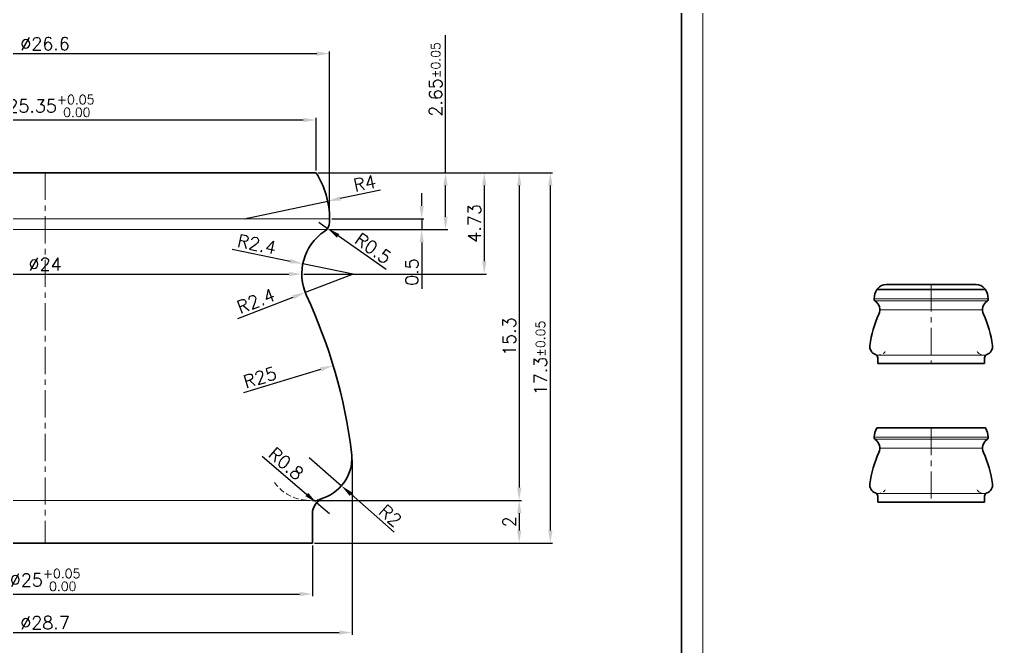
# Model space of a CAD drawing. Extents: x 678 to 1042, y 7 to 427.
# Drawn here: x 815 to 1042.5, y 136.6 to 283.1 of the extents above; entities that cross this region are included whole.
import ezdxf

# ---------------------------------------------------------------- set-up
doc = ezdxf.new("R2010")
doc.units = 0
doc.header["$LTSCALE"] = 0.2
doc.linetypes.add('CENTER', pattern=[50.8, 31.75, -6.35, 6.35, -6.35])
doc.linetypes.add('HIDDEN', pattern=[9.525, 6.35, -3.175])
doc.layers.get('0').update_dxf_attribs({"linetype": 'CONTINUOUS', "lineweight": 15})
doc.layers.get('DEFPOINTS').update_dxf_attribs({"linetype": 'CONTINUOUS'})
for name, color, linetype, lineweight in [('1', 1, 'CENTER', 15), ('2', 2, 'HIDDEN', 15), ('3', 3, 'CONTINUOUS', 35), ('8', 250, 'CONTINUOUS', 15)]:
    doc.layers.add(name, color=color, linetype=linetype, lineweight=lineweight)
doc.styles.add('ROMANS', font='romans.shx')
doc.dimstyles.new('MD1', dxfattribs={"dimtxt": 3, "dimasz": 3, "dimexe": 0.5, "dimexo": 0.5, "dimgap": 0.8, "dimtad": 1, "dimlfac": 0.2, "dimzin": 9, "dimdsep": 46, "dimtxsty": 'ROMANS', "dimcen": 1, "dimclrt": 256, "dimadec": 1, "dimazin": 2, "dimtfac": 1, "dimtmove": 0, "dimatfit": 3, "dimfxl": 1, "dimtolj": 1, "dimtzin": 0, "dimarcsym": 0})
doc.dimstyles.new('MD1$4', dxfattribs={"dimtxt": 3, "dimasz": 3, "dimexe": 0.5, "dimexo": 0.5, "dimgap": 0.8, "dimtad": 1, "dimlfac": 0.2, "dimzin": 9, "dimdsep": 46, "dimtxsty": 'ROMANS', "dimcen": 1, "dimclrt": 256, "dimadec": 1, "dimazin": 2, "dimtfac": 1, "dimtmove": 0, "dimatfit": 3, "dimfxl": 1, "dimtolj": 1, "dimtzin": 0, "dimarcsym": 0})

# ---------------------------------------------------------------- blocks, each defined once
blk = doc.blocks.new('*D2')
at = {"color": 0, "lineweight": -2, "transparency": 16777216}
for p, q in [((758.49, 160.27), (758.49, 148.41)), ((883.49, 160.27), (883.49, 148.41)), ((761.49, 148.91), (880.49, 148.91))]:
    blk.add_line(p, q, dxfattribs=at)
at = {"color": 0, "transparency": 16777216}
for points in [[(761.49, 149.41), (761.49, 148.41), (758.49, 148.91)], [(880.49, 149.41), (880.49, 148.41), (883.49, 148.91)]]:
    blk.add_solid(points, dxfattribs=at)
at = {"layer": 'DEFPOINTS', "color": 0, "transparency": 16777216}
for p in [(758.49, 160.77), (883.49, 160.77), (883.49, 148.91)]:
    blk.add_point(p, dxfattribs=at)
at = {"transparency": 16777216, "insert": (820.99, 152.2), "char_height": 3, "attachment_point": 5, "style": 'ROMANS'}
blk.add_mtext('\\A1;%%c25{}{\\H0.71x;\\C3;\\S+0.05^  0.00;}', dxfattribs=at)
blk = doc.blocks.new('*D3')
at = {"color": 0, "lineweight": -2, "transparency": 16777216}
for p, q in [((749.24, 180.27), (749.24, 139.41)), ((892.74, 180.27), (892.74, 139.41)), ((752.24, 139.91), (889.74, 139.91))]:
    blk.add_line(p, q, dxfattribs=at)
at = {"color": 0, "transparency": 16777216}
for points in [[(752.24, 140.41), (752.24, 139.41), (749.24, 139.91)], [(889.74, 140.41), (889.74, 139.41), (892.74, 139.91)]]:
    blk.add_solid(points, dxfattribs=at)
at = {"layer": 'DEFPOINTS', "color": 0, "transparency": 16777216}
for p in [(749.24, 180.77), (892.74, 180.77), (892.74, 139.91)]:
    blk.add_point(p, dxfattribs=at)
at = {"transparency": 16777216, "insert": (820.99, 142.21), "char_height": 3, "attachment_point": 5, "style": 'ROMANS'}
blk.add_mtext('\\A1;%%c28.7', dxfattribs=at)
blk = doc.blocks.new('*D4')
at = {"color": 0, "lineweight": -2, "transparency": 16777216}
blk.add_line((763.99, 223.62), (877.99, 223.62), dxfattribs=at)
at = {"color": 0, "transparency": 16777216}
for points in [[(763.99, 224.12), (763.99, 223.12), (760.99, 223.62)], [(877.99, 224.12), (877.99, 223.12), (880.99, 223.62)]]:
    blk.add_solid(points, dxfattribs=at)
at = {"layer": 'DEFPOINTS', "color": 0, "transparency": 16777216}
for p in [(760.99, 223.62), (880.99, 223.62), (880.99, 223.62)]:
    blk.add_point(p, dxfattribs=at)
at = {"transparency": 16777216, "insert": (820.99, 225.92), "char_height": 3, "attachment_point": 5, "style": 'ROMANS'}
blk.add_mtext('\\A1;%%c24', dxfattribs=at)
blk = doc.blocks.new('*D5')
at = {"color": 0, "lineweight": -2, "transparency": 16777216}
for p, q in [((754.49, 237.02), (754.49, 275.59)), ((887.49, 237.02), (887.49, 275.59)), ((757.49, 275.09), (884.49, 275.09))]:
    blk.add_line(p, q, dxfattribs=at)
at = {"color": 0, "transparency": 16777216}
for points in [[(757.49, 275.59), (757.49, 274.59), (754.49, 275.09)], [(884.49, 275.59), (884.49, 274.59), (887.49, 275.09)]]:
    blk.add_solid(points, dxfattribs=at)
at = {"layer": 'DEFPOINTS', "color": 0, "transparency": 16777216}
for p in [(887.49, 275.09), (754.49, 236.52), (887.49, 236.52)]:
    blk.add_point(p, dxfattribs=at)
at = {"transparency": 16777216, "insert": (820.99, 277.39), "char_height": 3, "attachment_point": 5, "style": 'ROMANS'}
blk.add_mtext('\\A1;%%c26.6', dxfattribs=at)
blk = doc.blocks.new('*D6')
at = {"color": 0, "lineweight": -2, "transparency": 16777216}
for p, q in [((757.62, 247.77), (757.62, 260.1)), ((760.62, 259.6), (881.35, 259.6)), ((884.35, 247.77), (884.35, 260.1))]:
    blk.add_line(p, q, dxfattribs=at)
at = {"color": 0, "transparency": 16777216}
for points in [[(760.62, 260.1), (760.62, 259.1), (757.62, 259.6)], [(881.35, 260.1), (881.35, 259.1), (884.35, 259.6)]]:
    blk.add_solid(points, dxfattribs=at)
at = {"layer": 'DEFPOINTS', "color": 0, "transparency": 16777216}
for p in [(884.35, 259.6), (757.62, 247.27), (884.35, 247.27)]:
    blk.add_point(p, dxfattribs=at)
at = {"transparency": 16777216, "insert": (821.06, 262.88), "char_height": 3, "attachment_point": 5, "style": 'ROMANS'}
blk.add_mtext('\\A1;%%c25.35{}{\\H0.71x;\\C3;\\S+0.05^  0.00;}', dxfattribs=at)
blk = doc.blocks.new('*D7')
at = {"color": 0, "lineweight": -2, "transparency": 16777216}
for p, q in [((914.6, 247.27), (914.6, 279.38)), ((884.85, 247.27), (915.1, 247.27)), ((914.6, 237.02), (914.6, 244.27)), ((887.33, 234.02), (915.1, 234.02))]:
    blk.add_line(p, q, dxfattribs=at)
at = {"color": 0, "transparency": 16777216}
for points in [[(914.1, 244.27), (915.1, 244.27), (914.6, 247.27)], [(914.1, 237.02), (915.1, 237.02), (914.6, 234.02)]]:
    blk.add_solid(points, dxfattribs=at)
at = {"layer": 'DEFPOINTS', "color": 0, "transparency": 16777216}
for p in [(884.35, 247.27), (886.83, 234.02), (914.6, 234.02)]:
    blk.add_point(p, dxfattribs=at)
at = {"transparency": 16777216, "insert": (912.3, 269.07), "char_height": 3, "attachment_point": 5, "rotation": 90, "style": 'ROMANS'}
blk.add_mtext('\\A1;2.65{}{\\H0.71x;\\C3;%%p0.05}', dxfattribs=at)
blk = doc.blocks.new('*D8')
at = {"color": 0, "lineweight": -2, "transparency": 16777216}
for p, q in [((909.02, 239.52), (909.02, 242.52)), ((887.99, 236.52), (909.52, 236.52)), ((909.02, 236.52), (909.02, 234.02)), ((887.33, 234.02), (909.52, 234.02)), ((909.02, 231.02), (909.02, 220.14))]:
    blk.add_line(p, q, dxfattribs=at)
at = {"color": 0, "transparency": 16777216}
for points in [[(908.52, 239.52), (909.52, 239.52), (909.02, 236.52)], [(908.52, 231.02), (909.52, 231.02), (909.02, 234.02)]]:
    blk.add_solid(points, dxfattribs=at)
at = {"layer": 'DEFPOINTS', "color": 0, "transparency": 16777216}
for p in [(887.49, 236.52), (909.02, 236.52), (886.83, 234.02)]:
    blk.add_point(p, dxfattribs=at)
at = {"transparency": 16777216, "insert": (906.72, 224.08), "char_height": 3, "attachment_point": 5, "rotation": 90, "style": 'ROMANS'}
blk.add_mtext('\\A1;0.5', dxfattribs=at)
blk = doc.blocks.new('*D9')
at = {"color": 0, "lineweight": -2, "transparency": 16777216}
for p, q in [((884.85, 247.27), (924.15, 247.27)), ((923.65, 244.27), (923.65, 226.62)), ((881.49, 223.62), (924.15, 223.62))]:
    blk.add_line(p, q, dxfattribs=at)
at = {"color": 0, "transparency": 16777216}
for points in [[(923.15, 244.27), (924.15, 244.27), (923.65, 247.27)], [(923.15, 226.62), (924.15, 226.62), (923.65, 223.62)]]:
    blk.add_solid(points, dxfattribs=at)
at = {"layer": 'DEFPOINTS', "color": 0, "transparency": 16777216}
for p in [(884.35, 247.27), (880.99, 223.62), (923.65, 223.62)]:
    blk.add_point(p, dxfattribs=at)
at = {"transparency": 16777216, "insert": (921.35, 235.45), "char_height": 3, "attachment_point": 5, "rotation": 90, "style": 'ROMANS'}
blk.add_mtext('\\A1;4.73', dxfattribs=at)
blk = doc.blocks.new('*D10')
at = {"color": 0, "lineweight": -2, "transparency": 16777216}
for p, q in [((884.85, 247.27), (932.32, 247.27)), ((931.82, 244.27), (931.82, 173.77)), ((883.49, 170.77), (932.32, 170.77))]:
    blk.add_line(p, q, dxfattribs=at)
at = {"color": 0, "transparency": 16777216}
for points in [[(931.32, 244.27), (932.32, 244.27), (931.82, 247.27)], [(931.32, 173.77), (932.32, 173.77), (931.82, 170.77)]]:
    blk.add_solid(points, dxfattribs=at)
at = {"layer": 'DEFPOINTS', "color": 0, "transparency": 16777216}
for p in [(884.35, 247.27), (882.99, 170.77), (931.82, 170.77)]:
    blk.add_point(p, dxfattribs=at)
at = {"transparency": 16777216, "insert": (929.52, 209.02), "char_height": 3, "attachment_point": 5, "rotation": 90, "style": 'ROMANS'}
blk.add_mtext('\\A1;15.3', dxfattribs=at)
blk = doc.blocks.new('*D11')
at = {"color": 0, "lineweight": -2, "transparency": 16777216}
for p, q in [((883.49, 170.77), (932.32, 170.77)), ((931.82, 167.77), (931.82, 163.77)), ((883.99, 160.77), (932.32, 160.77))]:
    blk.add_line(p, q, dxfattribs=at)
at = {"color": 0, "transparency": 16777216}
for points in [[(931.32, 167.77), (932.32, 167.77), (931.82, 170.77)], [(931.32, 163.77), (932.32, 163.77), (931.82, 160.77)]]:
    blk.add_solid(points, dxfattribs=at)
at = {"layer": 'DEFPOINTS', "color": 0, "transparency": 16777216}
for p in [(882.99, 170.77), (883.49, 160.77), (931.82, 160.77)]:
    blk.add_point(p, dxfattribs=at)
at = {"transparency": 16777216, "insert": (929.52, 165.77), "char_height": 3, "attachment_point": 5, "rotation": 90, "style": 'ROMANS'}
blk.add_mtext('\\A1;2', dxfattribs=at)
blk = doc.blocks.new('*D12')
at = {"color": 0, "lineweight": -2, "transparency": 16777216}
for p, q in [((884.85, 247.27), (939.6, 247.27)), ((939.1, 163.77), (939.1, 244.27)), ((883.99, 160.77), (939.6, 160.77))]:
    blk.add_line(p, q, dxfattribs=at)
at = {"color": 0, "transparency": 16777216}
for points in [[(938.6, 244.27), (939.6, 244.27), (939.1, 247.27)], [(938.6, 163.77), (939.6, 163.77), (939.1, 160.77)]]:
    blk.add_solid(points, dxfattribs=at)
at = {"layer": 'DEFPOINTS', "color": 0, "transparency": 16777216}
for p in [(884.35, 247.27), (939.1, 247.27), (883.49, 160.77)]:
    blk.add_point(p, dxfattribs=at)
at = {"transparency": 16777216, "insert": (936.8, 204.02), "char_height": 3, "attachment_point": 5, "rotation": 90, "style": 'ROMANS'}
blk.add_mtext('\\A1;17.3{}{\\H0.71x;\\C3;%%p0.05}', dxfattribs=at)
blk = doc.blocks.new('*D13')
at = {"color": 0, "lineweight": -2, "transparency": 16777216}
for p, q in [((884.99, 235.71), (887.03, 234.28)), ((900.73, 224.65), (889.49, 232.55))]:
    blk.add_line(p, q, dxfattribs=at)
at = {"color": 0, "transparency": 16777216}
blk.add_solid([(889.77, 232.96), (889.2, 232.14), (887.03, 234.28)], dxfattribs=at)
at = {"layer": 'DEFPOINTS', "color": 0, "transparency": 16777216}
for p in [(884.99, 235.71), (887.03, 234.28)]:
    blk.add_point(p, dxfattribs=at)
at = {"transparency": 16777216, "insert": (897.66, 229.62), "char_height": 3, "attachment_point": 5, "rotation": 324.9026, "style": 'ROMANS'}
blk.add_mtext('\\A1;R0.5', dxfattribs=at)
blk = doc.blocks.new('*D14')
at = {"color": 0, "lineweight": -2, "transparency": 16777216}
for p, q in [((899.39, 243.24), (889.99, 241.26)), ((867.49, 236.52), (887.06, 240.65))]:
    blk.add_line(p, q, dxfattribs=at)
at = {"color": 0, "transparency": 16777216}
blk.add_solid([(889.89, 241.75), (890.09, 240.78), (887.06, 240.65)], dxfattribs=at)
at = {"layer": 'DEFPOINTS', "color": 0, "transparency": 16777216}
for p in [(887.06, 240.65), (867.49, 236.52)]:
    blk.add_point(p, dxfattribs=at)
at = {"transparency": 16777216, "insert": (895.68, 244.81), "char_height": 3, "attachment_point": 5, "rotation": 11.9012, "style": 'ROMANS'}
blk.add_mtext('\\A1;R4', dxfattribs=at)
blk = doc.blocks.new('*D15')
at = {"color": 0, "lineweight": -2, "transparency": 16777216}
for p, q in [((864.69, 229.44), (878.29, 226.64)), ((892.99, 223.62), (881.23, 226.04))]:
    blk.add_line(p, q, dxfattribs=at)
at = {"color": 0, "transparency": 16777216}
blk.add_solid([(878.39, 227.13), (878.19, 226.15), (881.23, 226.04)], dxfattribs=at)
at = {"layer": 'DEFPOINTS', "color": 0, "transparency": 16777216}
for p in [(881.23, 226.04), (892.99, 223.62)]:
    blk.add_point(p, dxfattribs=at)
at = {"transparency": 16777216, "insert": (870.49, 230.59), "char_height": 3, "attachment_point": 5, "rotation": 348.3868, "style": 'ROMANS'}
blk.add_mtext('\\A1;R2.4', dxfattribs=at)
blk = doc.blocks.new('*D16')
at = {"color": 0, "lineweight": -2, "transparency": 16777216}
for p, q in [((892.99, 223.62), (881.79, 219.31)), ((866.03, 213.24), (878.99, 218.23))]:
    blk.add_line(p, q, dxfattribs=at)
at = {"color": 0, "transparency": 16777216}
blk.add_solid([(878.81, 218.7), (879.17, 217.76), (881.79, 219.31)], dxfattribs=at)
at = {"layer": 'DEFPOINTS', "color": 0, "transparency": 16777216}
for p in [(892.99, 223.62), (881.79, 219.31)]:
    blk.add_point(p, dxfattribs=at)
at = {"transparency": 16777216, "insert": (870.28, 217.34), "char_height": 3, "attachment_point": 5, "rotation": 21.0619, "style": 'ROMANS'}
blk.add_mtext('\\A1;R2.4', dxfattribs=at)
blk = doc.blocks.new('*D17')
at = {"color": 0, "lineweight": -2, "transparency": 16777216}
for p, q in [((882.74, 180.77), (890.26, 174.18)), ((902.61, 163.35), (892.51, 172.2))]:
    blk.add_line(p, q, dxfattribs=at)
at = {"color": 0, "transparency": 16777216}
blk.add_solid([(892.84, 172.58), (892.18, 171.83), (890.26, 174.18)], dxfattribs=at)
at = {"layer": 'DEFPOINTS', "color": 0, "transparency": 16777216}
for p in [(882.74, 180.77), (890.26, 174.18)]:
    blk.add_point(p, dxfattribs=at)
at = {"transparency": 16777216, "insert": (901.7, 167.21), "char_height": 3, "attachment_point": 5, "rotation": 318.7598, "style": 'ROMANS'}
blk.add_mtext('\\A1;R2', dxfattribs=at)
blk = doc.blocks.new('*D18')
at = {"color": 0, "lineweight": -2, "transparency": 16777216}
for p, q in [((871.73, 181.09), (882.17, 172.15)), ((887.49, 167.6), (884.45, 170.2))]:
    blk.add_line(p, q, dxfattribs=at)
at = {"color": 0, "transparency": 16777216}
blk.add_solid([(882.49, 172.53), (881.84, 171.77), (884.45, 170.2)], dxfattribs=at)
at = {"layer": 'DEFPOINTS', "color": 0, "transparency": 16777216}
for p in [(884.45, 170.2), (887.49, 167.6)]:
    blk.add_point(p, dxfattribs=at)
at = {"transparency": 16777216, "insert": (877.31, 179.35), "char_height": 3, "attachment_point": 5, "rotation": 319.4292, "style": 'ROMANS'}
blk.add_mtext('\\A1;R0.8', dxfattribs=at)
blk = doc.blocks.new('*D19')
at = {"color": 0, "lineweight": -2, "transparency": 16777216}
blk.add_line((867.44, 195.93), (885.45, 201.39), dxfattribs=at)
at = {"color": 0, "transparency": 16777216}
blk.add_solid([(885.3, 201.86), (885.59, 200.91), (888.32, 202.26)], dxfattribs=at)
at = {"layer": 'DEFPOINTS', "color": 0, "transparency": 16777216}
for p in [(888.32, 202.26), (768.69, 166.01)]:
    blk.add_point(p, dxfattribs=at)
at = {"transparency": 16777216, "insert": (871.23, 199.48), "char_height": 3, "attachment_point": 5, "rotation": 16.8547, "style": 'ROMANS'}
blk.add_mtext('\\A1;R25', dxfattribs=at)

msp = doc.modelspace()

# ---------------------------------------------------------------- linework, layer by layer
at = {"linetype": 'ByBlock'}
msp.add_line((974.719, 6.758), (974.719, 426.758), dxfattribs=at)
at = {"layer": '1'}
for p, q in [((820.986, 247.271), (820.986, 160.771)), ((1028.116, 221.21), (1028.116, 202.71)), ((1028.116, 187.687), (1028.116, 170.387))]:
    msp.add_line(p, q, dxfattribs=at)
at = {"layer": '2'}
for centre, radius, start, end in [((1015.766, 206.71), 2, 250.16664, 324.61996), ((1040.466, 206.71), 2, 215.38004, 289.83336), ((882.736, 180.771), 10, 215.38004, 289.83336), ((1015.766, 174.387), 2, 250.16664, 324.61996), ((1040.466, 174.387), 2, 215.38004, 289.83336)]:
    msp.add_arc(centre, radius, start, end, dxfattribs=at)
at = {"layer": '3', "linetype": 'ByBlock'}
msp.add_line((969.719, 11.758), (969.719, 421.758), dxfattribs=at)
at = {"layer": '3'}
for p, q in [((820.986, 247.271), (757.621, 247.271)), ((820.986, 247.271), (884.351, 247.271)), ((887.486, 236.521), (887.486, 235.715)), ((1028.116, 221.21), (1017.578, 221.21)), ((1028.116, 221.21), (1038.653, 221.21)), ((1028.116, 220.01), (1015.443, 220.01)), ((1028.116, 220.01), (1040.789, 220.01)), ((1014.816, 217.86), (1014.816, 217.698)), ((1041.416, 217.86), (1041.416, 217.698)), ((1015.616, 202.71), (1015.616, 204.076)), ((1028.116, 202.71), (1015.616, 202.71)), ((1028.116, 202.71), (1040.616, 202.71)), ((1040.616, 202.71), (1040.616, 204.076)), ((1028.116, 187.687), (1015.443, 187.687)), ((1028.116, 187.687), (1040.789, 187.687)), ((1014.816, 185.537), (1014.816, 185.375)), ((1041.416, 185.537), (1041.416, 185.375)), ((1015.616, 170.387), (1015.616, 171.753)), ((1040.616, 170.387), (1040.616, 171.753)), ((1028.116, 170.387), (1015.616, 170.387)), ((1028.116, 170.387), (1040.616, 170.387)), ((883.486, 160.771), (883.486, 167.602)), ((820.986, 160.771), (758.486, 160.771)), ((820.986, 160.771), (883.486, 160.771))]:
    msp.add_line(p, q, dxfattribs=at)
for centre, radius, start, end in [((867.486, 236.521), 20, 0, 32.51361), ((884.986, 235.715), 2.5, 303.48538, 0), ((892.986, 223.621), 12, 123.48538, 204.86619), ((1017.578, 218.81), 2.4, 90, 143.57643), ((1038.653, 218.81), 2.4, 36.42357, 90), ((768.687, 166.013), 125, 7.37341, 24.86619), ((1018.816, 217.86), 4, 147.48639, 180), ((1018.866, 217.86), 4, 143.57643, 147.48639), ((1037.366, 217.86), 4, 32.51361, 36.42357), ((1037.416, 217.86), 4, 0, 32.51361), ((1015.316, 217.698), 0.5, 180, 236.51462), ((1013.716, 215.28), 2.4, 335.13381, 56.51462), ((1042.516, 215.28), 2.4, 123.48538, 204.86619), ((1040.916, 217.698), 0.5, 303.48538, 0), ((1038.576, 203.758), 25, 155.13381, 172.62659), ((1017.656, 203.758), 25, 7.37341, 24.86619), ((1015.766, 206.71), 2, 172.62659, 250.16664), ((1014.816, 204.076), 0.8, 360, 70.16664), ((1041.416, 204.076), 0.8, 109.83336, 180), ((1040.466, 206.71), 2, 289.83336, 7.37341), ((1018.816, 185.537), 4, 147.48639, 180), ((1037.416, 185.537), 4, 0, 32.51361), ((1015.316, 185.375), 0.5, 180, 236.51462), ((1013.716, 182.957), 2.4, 335.13381, 56.51462), ((1042.516, 182.957), 2.4, 123.48538, 204.86619), ((1040.916, 185.375), 0.5, 303.48538, 0), ((882.736, 180.771), 10, 289.83336, 7.37341), ((1038.576, 171.435), 25, 155.13381, 172.62659), ((1017.656, 171.435), 25, 7.37341, 24.86619), ((1015.766, 174.387), 2, 172.62659, 250.16664), ((1040.466, 174.387), 2, 289.83336, 7.37341), ((887.486, 167.602), 4, 109.83336, 180), ((1014.816, 171.753), 0.8, 360, 70.16664), ((1041.416, 171.753), 0.8, 109.83336, 180)]:
    msp.add_arc(centre, radius, start, end, dxfattribs=at)
at = {"layer": '8'}
for p, q in [((820.986, 236.521), (754.486, 236.521)), ((820.986, 236.521), (887.486, 236.521)), ((820.986, 234.021), (755.147, 234.021)), ((820.986, 234.021), (886.825, 234.021)), ((1028.116, 217.86), (1014.816, 217.86)), ((1028.116, 217.36), (1014.948, 217.36)), ((1028.116, 217.86), (1041.416, 217.86)), ((1028.116, 217.36), (1041.284, 217.36)), ((1028.116, 215.28), (1016.116, 215.28)), ((1028.116, 215.28), (1040.116, 215.28)), ((1028.116, 204.71), (1015.766, 204.71)), ((1028.116, 204.71), (1040.466, 204.71)), ((1028.116, 185.537), (1014.816, 185.537)), ((1028.116, 185.037), (1014.948, 185.037)), ((1028.116, 185.537), (1041.416, 185.537)), ((1028.116, 185.037), (1041.284, 185.037)), ((1028.116, 182.957), (1016.116, 182.957)), ((1028.116, 182.957), (1040.116, 182.957)), ((820.986, 170.771), (759.236, 170.771)), ((820.986, 170.771), (882.736, 170.771)), ((1028.116, 172.387), (1015.766, 172.387)), ((1028.116, 172.387), (1040.466, 172.387))]:
    msp.add_line(p, q, dxfattribs=at)

# ---------------------------------------------------------------- dimensions: what is measured, and where the dimension line sits
for base, p1, p2, text, override, picture, middle in [((887.486, 275.092), (754.486, 236.521), (887.486, 236.521), '%%c<>', {"dimtmove": 0}, '*D5', (820.986, 275.092)), ((884.351, 259.597), (757.621, 247.271), (884.351, 247.271), '%%c<>{}{\\H0.71x;\\C3;\\S+0.05^  0.00;}', {"dimtp": 0.05, "dimtm": 0, "dimtmove": 0}, '*D6', (821.057, 259.597)), ((892.736, 139.912), (749.236, 180.771), (892.736, 180.771), '%%c<>', {"dimtmove": 0}, '*D3', (820.986, 139.912))]:
    dim = msp.add_linear_dim(base=base, p1=p1, p2=p2, text=text, dimstyle='MD1', override=override)
    dim.commit()
    dim.dimension.update_dxf_attribs({"geometry": picture, "text_midpoint": middle, "dimtype": 160})
dim = msp.add_linear_dim(base=(914.596, 234.021), p1=(884.351, 247.271), p2=(886.825, 234.021), angle=90, text='<>{}{\\H0.71x;\\C3;%%p0.05}', dimstyle='MD1', override={"dimtp": 0.05, "dimtm": 0.05})
dim.commit()
dim.dimension.update_dxf_attribs({"geometry": '*D7', "text_midpoint": (914.596, 269.073), "dimtype": 160})
for center, mpoint, picture, middle in [((867.486, 236.521), (887.056, 240.646), '*D14', (895.682, 244.814)), ((892.986, 223.621), (881.232, 226.037), '*D15', (870.486, 230.593)), ((892.986, 223.621), (881.788, 219.309), '*D16', (870.283, 217.343)), ((887.486, 167.602), (884.448, 170.203), '*D18', (877.306, 179.346))]:
    dim = msp.add_radius_dim(center=center, mpoint=mpoint, dimstyle='MD1$4')
    dim.commit()
    dim.dimension.update_dxf_attribs({"geometry": picture, "text_midpoint": middle})
dim = msp.add_linear_dim(base=(923.646, 223.621), p1=(884.351, 247.271), p2=(880.986, 223.621), angle=90, dimstyle='MD1')
dim.commit()
dim.dimension.update_dxf_attribs({"geometry": '*D9', "text_midpoint": (921.346, 235.446)})
for base, p1, p2, override, picture, middle in [((931.816, 170.771), (884.351, 247.271), (882.986, 170.771), {"dimdec": 1}, '*D10', (929.516, 209.021)), ((931.816, 160.771), (882.986, 170.771), (883.486, 160.771), {"dimdec": 0}, '*D11', (929.516, 165.771))]:
    dim = msp.add_linear_dim(base=base, p1=p1, p2=p2, angle=90, dimstyle='MD1', override=override)
    dim.commit()
    dim.dimension.update_dxf_attribs({"geometry": picture, "text_midpoint": middle})
dim = msp.add_linear_dim(base=(939.095, 247.271), p1=(883.486, 160.771), p2=(884.351, 247.271), angle=90, text='<>{}{\\H0.71x;\\C3;%%p0.05}', dimstyle='MD1', override={"dimdec": 1, "dimtp": 0.05, "dimtm": 0.05})
dim.commit()
dim.dimension.update_dxf_attribs({"geometry": '*D12', "text_midpoint": (936.795, 204.021)})
dim = msp.add_linear_dim(base=(909.017, 236.521), p1=(886.825, 234.021), p2=(887.486, 236.521), angle=90, dimstyle='MD1', override={"dimdec": 1})
dim.commit()
dim.dimension.update_dxf_attribs({"geometry": '*D8', "text_midpoint": (909.017, 224.078), "dimtype": 160})
dim = msp.add_radius_dim(center=(884.986, 235.715), mpoint=(887.032, 234.277), dimstyle='MD1$4', override={"dimdec": 1})
dim.commit()
dim.dimension.update_dxf_attribs({"geometry": '*D13', "text_midpoint": (896.337, 227.738), "dimtype": 164})
for base, p1, p2, text, override, picture, middle in [((880.986, 223.621), (760.986, 223.621), (880.986, 223.621), '%%c<>', {"dimtp": 0, "dimtm": 0.05}, '*D4', (820.986, 225.921)), ((883.486, 148.912), (758.486, 160.771), (883.486, 160.771), '%%c<>{}{\\H0.71x;\\C3;\\S+0.05^  0.00;}', {"dimdec": 1, "dimtp": 0.05, "dimtmove": 0}, '*D2', (820.986, 152.197))]:
    dim = msp.add_linear_dim(base=base, p1=p1, p2=p2, text=text, dimstyle='MD1', override=override)
    dim.commit()
    dim.dimension.update_dxf_attribs({"geometry": picture, "text_midpoint": middle})
for center, mpoint, picture, middle in [((768.687, 166.013), (888.317, 202.256), '*D19', (871.9, 197.282)), ((882.736, 180.771), (890.256, 174.179), '*D17', (900.181, 165.478))]:
    dim = msp.add_radius_dim(center=center, mpoint=mpoint, dimstyle='MD1$4')
    dim.commit()
    dim.dimension.update_dxf_attribs({"geometry": picture, "text_midpoint": middle, "dimtype": 164})

doc.saveas('drawing.dxf')
